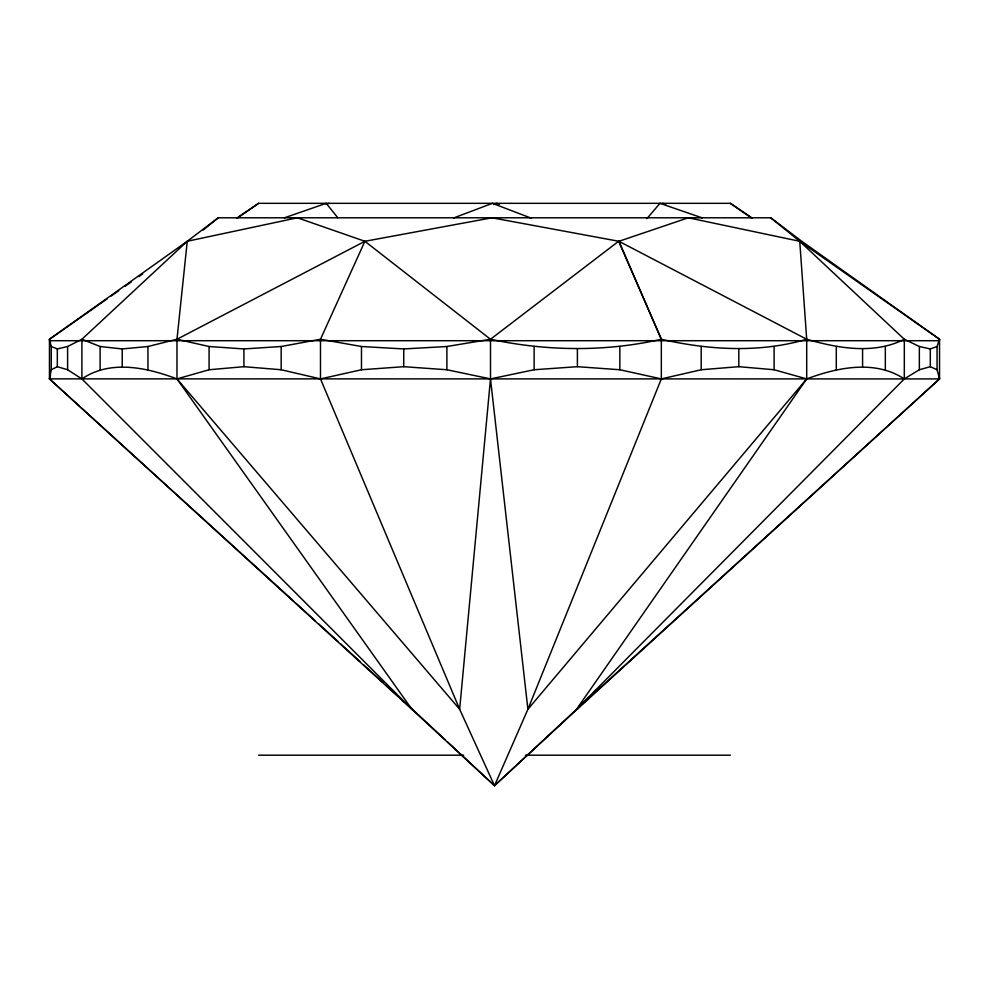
<?xml version="1.0" encoding="UTF-8"?>
<svg xmlns="http://www.w3.org/2000/svg" width="989" height="989" viewBox="0 0 989 989"><rect width="100%" height="100%" fill="white"/><g stroke="black" fill="none" stroke-linecap="round" stroke-linejoin="round"><path stroke-width="1.48" d="M293.733 601.225L49.462 378.911L51.267 369.75L51.267 346.509L49.462 339.264L187.255 241.267L218.26 217.79L770.74 217.79L801.745 241.267L939.538 339.264L939.538 378.911L577.119 709.274L494.5 785.674L411.881 709.274L49.462 378.911L49.462 339.264L107.393 298.666M187.255 241.267L176.982 339.264L176.982 378.911L411.881 709.274L81.902 378.911L67.611 369.75L67.611 346.509L81.902 339.264L187.255 241.267L297.405 217.79L364.892 241.291L490.495 339.264C546.682 351.231 605.194 352.022 661.332 339.264C708.989 350.044 759.329 353.147 806.703 339.264C838.178 348.264 873.744 354.767 904.317 339.264L919.35 346.509L930.303 348.932L937.053 346.509L939.538 339.264L799.742 241.291L770.74 217.79M100.124 369.75L100.124 346.509L81.902 339.264L81.902 378.911C110.434 359.403 146.953 367.587 176.982 378.911L459.65 709.274L494.5 785.674L576.562 709.274L939.538 378.911L939.018 376.29M147.942 369.75L147.942 346.509L176.982 339.264L364.892 241.291L492.015 217.79L618.929 241.291L806.703 339.264L806.703 378.911L576.562 709.274L904.317 378.911L919.35 369.75L930.303 366.684L937.053 369.75L939.538 378.911L49.45 378.861L50.526 374.979M176.982 378.911L209.075 369.75L209.075 346.509L176.982 339.264M447.288 741.713L494.5 785.674L527.903 709.274L661.332 378.911L661.332 339.264L618.929 241.291L688.295 217.79L799.742 241.291L904.317 339.264L904.317 378.911C874.795 359.551 837.596 367.413 806.703 378.911L774.103 369.75L738.82 366.684L701.189 369.75L661.332 378.911L619.843 369.75L577.391 366.684L534.134 369.75L490.495 378.911L446.892 369.75L403.747 366.684L361.479 369.75L320.485 378.911L281.173 369.75L281.173 346.509L320.485 339.264L361.479 346.509L403.747 348.944L446.892 346.509L490.495 339.264L618.595 241.291M361.479 369.75L361.479 346.509M446.892 369.75L446.892 346.509M619.843 369.75L619.843 346.509M701.189 369.75L701.189 346.509M836.286 369.75L836.286 346.509M885.328 369.75L885.328 346.509M919.35 369.75L919.35 346.509M930.303 366.684L930.303 348.932M937.053 369.75L937.053 346.509M490.495 339.264L490.495 378.911L459.65 709.274L320.485 378.911L320.485 339.264L364.892 241.291M938.821 342.169L939.538 339.264M579.801 705.503L577.119 709.274L580.382 705.998M806.703 378.911L527.903 709.274L490.495 378.911M646.954 218.606L659.972 203.326L702.19 217.889M582.57 703.822L589.098 697.282M593.449 692.918L596.726 689.642M203.178 230.017L218.26 217.79M111.176 296.02L118.729 290.717M125.034 286.303L131.327 281.89M138.88 276.599L142.663 273.953M237.187 218.223L258.636 203.326L730.364 203.326L752.036 217.951M236.964 217.951L258.636 203.326M51.267 369.75L57.325 366.684L67.611 369.75M493.758 204.426L496.626 203.326L499.494 204.414M453.704 217.951L492.374 203.326L531.105 218.112M284.239 217.877L326.209 203.326L337.818 217.79M326.123 204.327L329.028 203.326M51.267 346.509L57.325 348.932L67.611 346.509M100.124 346.509L122.24 348.944L147.942 346.509M209.075 369.75L243.924 366.684L281.173 369.75M209.075 346.509L243.924 348.944L281.173 346.509M49.45 340.711L939.55 340.711M258.636 755.188L463.643 755.188M525.357 755.188L730.364 755.188M662.791 203.326L665.684 204.327M730.364 203.326L751.813 218.223M296.008 603.302L315.417 620.968M318.841 624.084L338.25 641.737M340.525 643.814L359.934 661.48M363.359 664.596L382.755 682.262M386.18 685.377L404.452 701.992M409.013 706.158L445.038 739.624M409.186 705.985L412.438 709.274M618.669 241.205L661.332 339.264M49.462 339.264L50.464 342.169M799.742 241.291L806.703 339.264M862.581 348.932L862.581 366.684M774.103 346.509L774.103 369.75M738.82 348.932L738.82 366.684M577.391 348.932L577.391 366.684M534.134 346.509L534.134 369.75M403.747 348.944L403.747 366.684M243.924 348.944L243.924 366.684M122.24 348.944L122.24 366.684M57.325 348.932L57.325 366.684"/></g></svg>
